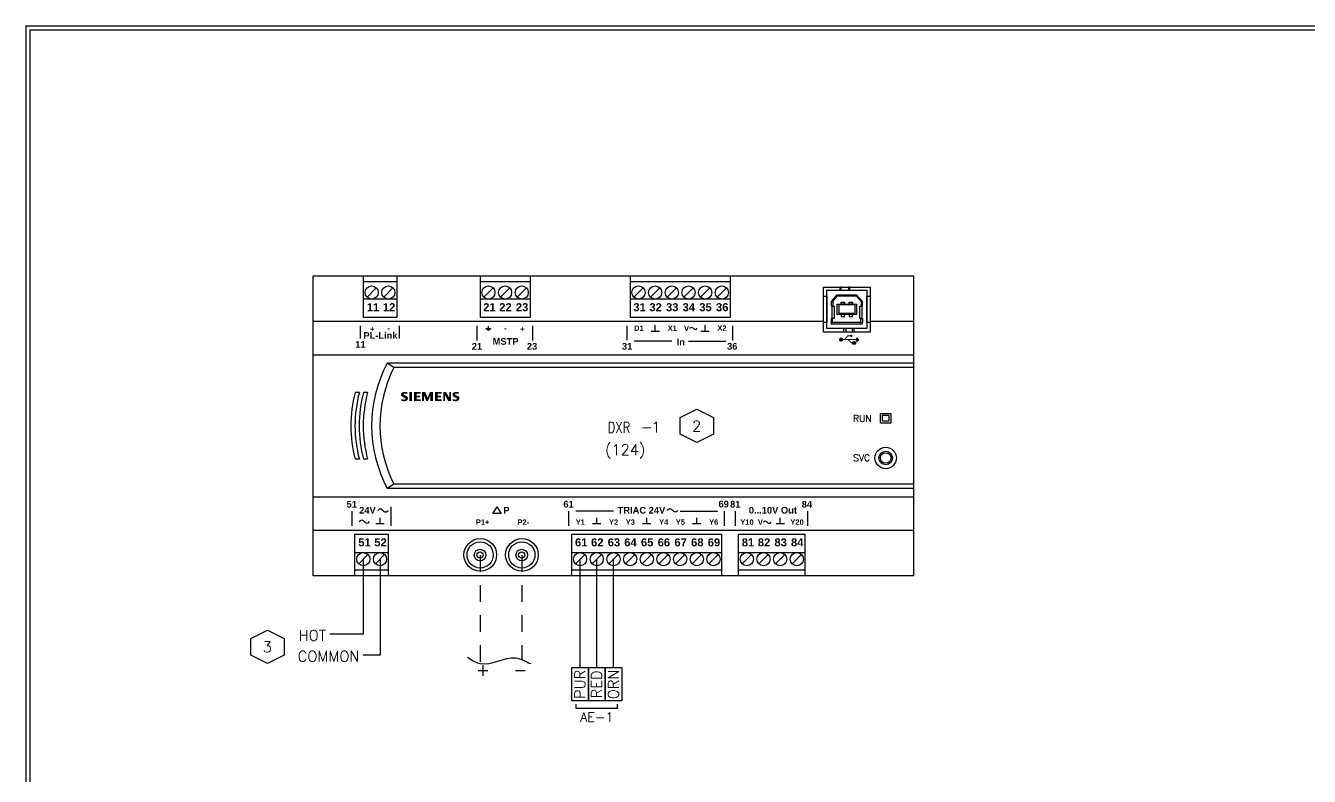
# Model space of a CAD drawing. Extents: x 0 to 15.7, y -1.2 to 10.
# Drawn here: x -0.03 to 9.59, y 4.4 to 10.03 of the extents above; entities that cross this region are included whole.
import ezdxf
from ezdxf.enums import TextEntityAlignment as Align

# ---------------------------------------------------------------- set-up
doc = ezdxf.new("R2010")
doc.units = 0
doc.header["$LTSCALE"] = 0.25
doc.header["$MEASUREMENT"] = 0
doc.linetypes.add('DASHED', pattern=[0.75, 0.5, -0.25])
doc.layers.get('0').update_dxf_attribs({"linetype": 'CONTINUOUS'})
for name, color, linetype in [('ELECTRIC', 1, 'CONTINUOUS'), ('MECHSYS', 7, 'CONTINUOUS'), ('PNEU_DASHED', 3, 'DASHED'), ('TITLE', 7, 'CONTINUOUS'), ('TITLE_TEXT', 7, 'CONTINUOUS')]:
    doc.layers.add(name, color=color, linetype=linetype)
doc.styles.add('ARIAL', font='helv.shx', dxfattribs={"width": 0.8})
doc.styles.get("Standard").update_dxf_attribs({"font": 'simplex'})
doc.styles.add('TITLES', font='helv.shx', dxfattribs={"width": 0.75})
doc.styles.add('TITLES-JOBNO', font='helv.shx', dxfattribs={"width": 0.75})
doc.styles.add('TITLES-JOBTITLE', font='simplex.shx', dxfattribs={"height": 0.06})
doc.styles.add('TITLES-SYS', font='helv.shx', dxfattribs={"width": 0.875})

# ---------------------------------------------------------------- blocks, each defined once
blk = doc.blocks.new('TITLBLKB')
at = {"layer": 'TITLE', "color": 134}
for q in [(15.6562, 10.0312), (-0.0312, -1.125)]:
    blk.add_line((-0.0312, 10.0312), q, dxfattribs=at)
at = {"layer": 'TITLE'}
for q in [(15.625, 10), (0, 0)]:
    blk.add_line((0, 10), q, dxfattribs=at)
at = {"layer": 'MECHSYS', "style": 'TITLES-SYS', "width": 0.875}
blk.add_attdef('REVHISTORY', text='', height=0.15, dxfattribs=at).set_placement((0.25, -0.175), align=Align.MIDDLE_LEFT)
at = {"layer": 'TITLE_TEXT', "style": 'ARIAL'}
for tag, height, p in [('BR_ADD1', 0.0938, (8.5812, -0.183)), ('JOB', 0.1, (10.4067, -0.1589)), ('BR_NAME', 0.0938, (6.1208, -0.7902)), ('BR_DIVISION', 0.0938, (6.1208, -0.942))]:
    blk.add_attdef(tag, text='', height=height, dxfattribs=at).set_placement(p, align=Align.MIDDLE_LEFT)
at = {"layer": 'TITLE_TEXT', "width": 0.75}
for tag, height, style, p in [('JOB_NUMBER', 0.125, 'TITLES-JOBNO', (14.8289, -0.2591)), ('SYSTEM_ID', 0.125, 'TITLES-JOBNO', (14.8289, -0.4351)), ('DWG', 0.4, 'TITLES', (14.8281, -0.9628))]:
    blk.add_attdef(tag, text='', height=height, dxfattribs=dict(at, style=style)).set_placement(p, align=Align.CENTER)
at = {"layer": 'TITLE_TEXT', "style": 'ARIAL'}
for tag, height, flags, p in [('BR_ADD2', 0.0938, 8, (8.5812, -0.3348)), ('LOCATION', 0.1, 4, (10.4067, -0.3824)), ('BR_CITY', 0.0938, 8, (8.5812, -0.4866)), ('BR_COUNTRY', 0.0938, 8, (8.5812, -0.6384)), ('BR_PHONE', 0.0938, 8, (8.5812, -0.7902)), ('BR_FAX', 0.0938, 8, (8.5812, -0.942))]:
    blk.add_attdef(tag, text='', height=height, dxfattribs=dict(at, flags=flags)).set_placement(p, align=Align.MIDDLE_LEFT)
at = {"layer": 'TITLE_TEXT', "style": 'ARIAL', "flags": 4}
for tag, p in [('ENGR', (10.6094, -0.7812)), ('EDATE', (13.5469, -0.7812))]:
    blk.add_attdef(tag, text='', height=0.0938, dxfattribs=at).set_placement(p, align=Align.CENTER)
at = {"layer": 'TITLE_TEXT', "style": 'ARIAL'}
for tag, p in [('DR', (11.2031, -0.7812)), ('CHECK', (11.8438, -0.7812)), ('CDATE', (12.6406, -0.7812))]:
    blk.add_attdef(tag, text='', height=0.0938, dxfattribs=at).set_placement(p, align=Align.CENTER)
at = {"layer": 'TITLE_TEXT', "style": 'TITLES-SYS', "width": 0.875}
blk.add_attdef('SYSTEM', text='', height=0.15, dxfattribs=at).set_placement((10.4067, -0.9688), align=Align.MIDDLE_LEFT)
at = {"layer": 'TITLE_TEXT', "color": 7, "style": 'ARIAL', "width": 0.8, "flags": 8}
for tag, p in [('COPY-DATE', (0.5781, -1.1741)), ('COPY-NAME', (1, -1.1741))]:
    blk.add_attdef(tag, text='', height=0.0625, dxfattribs=at).set_placement(p, align=Align.MIDDLE_LEFT)
at = {"layer": 'TITLE_TEXT', "style": 'TITLES-JOBTITLE', "flags": 4}
blk.add_attdef('FULLDWG', text='', height=0.06, dxfattribs=at).set_placement((15.625, -1.2148), align=Align.RIGHT)
blk = doc.blocks.new('_SYSITAG')
for p, q in [((-0.125, 0.0625), (0, 0.125)), ((0, 0.125), (0.125, 0.0625)), ((-0.125, -0.0625), (-0.125, 0.0625)), ((0.125, 0.0625), (0.125, -0.0625)), ((0, -0.125), (-0.125, -0.0625)), ((0.125, -0.0625), (0, -0.125))]:
    blk.add_line(p, q)
at = {"color": 1}
blk.add_attdef('TERMTAG', text='', height=0.08, dxfattribs=at).set_placement((-0.0013, -0.0018), align=Align.MIDDLE)
blk = doc.blocks.new('*U9')
at = {"color": 134, "linetype": 'Continuous'}
for points in [[(0.757, 3.251), (0.725, 3.245), (0.759, 3.245)], [(0.726, 3.251), (0.725, 3.245), (0.757, 3.251)], [(0.725, 3.245), (0.727, 3.235), (0.759, 3.245)], [(0.73, 3.262), (0.726, 3.251), (0.761, 3.257)], [(0.761, 3.257), (0.726, 3.251), (0.757, 3.251)], [(0.759, 3.245), (0.727, 3.235), (0.768, 3.241)], [(0.768, 3.241), (0.727, 3.235), (0.788, 3.232)], [(0.727, 3.235), (0.733, 3.226), (0.788, 3.232)], [(0.738, 3.27), (0.73, 3.262), (0.774, 3.259)], [(0.73, 3.262), (0.761, 3.257), (0.774, 3.259)], [(0.788, 3.232), (0.733, 3.226), (0.797, 3.227)], [(0.797, 3.227), (0.733, 3.226), (0.806, 3.219)], [(0.733, 3.226), (0.742, 3.219), (0.806, 3.219)], [(0.747, 3.275), (0.738, 3.27), (0.789, 3.258)], [(0.738, 3.27), (0.774, 3.259), (0.786, 3.259)], [(0.738, 3.27), (0.786, 3.259), (0.789, 3.258)], [(0.742, 3.219), (0.75, 3.214), (0.811, 3.21)], [(0.806, 3.219), (0.742, 3.219), (0.811, 3.21)], [(0.792, 3.278), (0.747, 3.275), (0.804, 3.275)], [(0.758, 3.278), (0.747, 3.275), (0.792, 3.278)], [(0.747, 3.275), (0.789, 3.258), (0.801, 3.255)], [(0.747, 3.275), (0.801, 3.255), (0.804, 3.254)], [(0.804, 3.275), (0.747, 3.275), (0.804, 3.254)], [(0.75, 3.214), (0.773, 3.204), (0.811, 3.21)], [(0.78, 3.279), (0.758, 3.278), (0.792, 3.278)], [(0.772, 3.279), (0.758, 3.278), (0.78, 3.279)], [(0.811, 3.21), (0.773, 3.204), (0.813, 3.199)], [(0.861, 3.166), (0.861, 3.277), (0.829, 3.277)], [(0.829, 3.277), (0.829, 3.166), (0.861, 3.166)], [(0.97, 3.257), (0.97, 3.277), (0.887, 3.277)], [(0.887, 3.277), (0.92, 3.257), (0.97, 3.257)], [(0.887, 3.277), (0.887, 3.166), (0.92, 3.257)], [(0.92, 3.257), (0.887, 3.166), (0.92, 3.232)], [(0.92, 3.232), (0.887, 3.166), (0.92, 3.213)], [(0.92, 3.213), (0.887, 3.166), (0.92, 3.187)], [(0.963, 3.232), (0.92, 3.213), (0.963, 3.213)], [(0.92, 3.213), (0.963, 3.232), (0.92, 3.232)], [(0.989, 3.277), (0.989, 3.166), (1.011, 3.239)], [(1.011, 3.239), (1.029, 3.277), (0.989, 3.277)], [(1.011, 3.239), (0.989, 3.166), (1.011, 3.166)], [(1.029, 3.277), (1.011, 3.239), (1.058, 3.209)], [(1.011, 3.239), (1.042, 3.166), (1.058, 3.209)], [(1.058, 3.209), (1.042, 3.166), (1.063, 3.166)], [(1.086, 3.277), (1.058, 3.209), (1.094, 3.239)], [(1.094, 3.239), (1.058, 3.209), (1.063, 3.166)], [(1.094, 3.239), (1.126, 3.277), (1.086, 3.277)], [(1.126, 3.277), (1.094, 3.239), (1.126, 3.166)], [(1.094, 3.239), (1.094, 3.166), (1.126, 3.166)], [(1.233, 3.257), (1.233, 3.277), (1.151, 3.277)], [(1.151, 3.277), (1.183, 3.257), (1.233, 3.257)], [(1.151, 3.277), (1.151, 3.166), (1.183, 3.257)], [(1.183, 3.257), (1.151, 3.166), (1.183, 3.232)], [(1.183, 3.232), (1.151, 3.166), (1.183, 3.213)], [(1.183, 3.213), (1.151, 3.166), (1.183, 3.187)], [(1.227, 3.232), (1.183, 3.213), (1.227, 3.213)], [(1.183, 3.213), (1.227, 3.232), (1.183, 3.232)], [(1.253, 3.277), (1.253, 3.166), (1.276, 3.237)], [(1.276, 3.237), (1.289, 3.277), (1.253, 3.277)], [(1.276, 3.237), (1.253, 3.166), (1.276, 3.166)], [(1.289, 3.277), (1.276, 3.237), (1.329, 3.207)], [(1.276, 3.237), (1.315, 3.166), (1.329, 3.207)], [(1.329, 3.207), (1.35, 3.277), (1.329, 3.277)], [(1.35, 3.277), (1.329, 3.207), (1.35, 3.166)], [(1.373, 3.262), (1.369, 3.251), (1.405, 3.257)], [(1.405, 3.257), (1.369, 3.251), (1.4, 3.251)], [(1.4, 3.251), (1.369, 3.245), (1.401, 3.248)], [(1.369, 3.251), (1.369, 3.245), (1.4, 3.251)], [(1.401, 3.248), (1.369, 3.245), (1.41, 3.241)], [(1.369, 3.245), (1.371, 3.235), (1.41, 3.241)], [(1.41, 3.241), (1.371, 3.235), (1.43, 3.232)], [(1.371, 3.235), (1.376, 3.226), (1.43, 3.232)], [(1.381, 3.27), (1.373, 3.262), (1.418, 3.259)], [(1.373, 3.262), (1.405, 3.257), (1.418, 3.259)], [(1.43, 3.232), (1.376, 3.226), (1.441, 3.226)], [(1.376, 3.226), (1.386, 3.218), (1.441, 3.226)], [(1.39, 3.275), (1.381, 3.27), (1.433, 3.258)], [(1.381, 3.27), (1.418, 3.259), (1.43, 3.258)], [(1.381, 3.27), (1.43, 3.258), (1.433, 3.258)], [(1.441, 3.226), (1.386, 3.218), (1.449, 3.218)], [(1.386, 3.218), (1.393, 3.214), (1.449, 3.218)], [(1.435, 3.278), (1.39, 3.275), (1.447, 3.275)], [(1.401, 3.278), (1.39, 3.275), (1.435, 3.278)], [(1.39, 3.275), (1.433, 3.258), (1.444, 3.255)], [(1.39, 3.275), (1.444, 3.255), (1.447, 3.254)], [(1.447, 3.275), (1.39, 3.275), (1.447, 3.254)], [(1.449, 3.218), (1.393, 3.214), (1.453, 3.211)], [(1.393, 3.214), (1.415, 3.204), (1.453, 3.211)], [(1.423, 3.279), (1.401, 3.278), (1.435, 3.278)], [(1.415, 3.279), (1.401, 3.278), (1.423, 3.279)], [(1.453, 3.211), (1.415, 3.204), (1.455, 3.199)], [(0.728, 3.191), (0.728, 3.168), (0.74, 3.188)], [(0.74, 3.188), (0.728, 3.168), (0.752, 3.185)], [(0.752, 3.185), (0.728, 3.168), (0.762, 3.184)], [(0.762, 3.184), (0.728, 3.168), (0.808, 3.182)], [(0.808, 3.182), (0.728, 3.168), (0.8, 3.173)], [(0.8, 3.173), (0.728, 3.168), (0.798, 3.172)], [(0.798, 3.172), (0.728, 3.168), (0.789, 3.167)], [(0.728, 3.168), (0.74, 3.166), (0.789, 3.167)], [(0.789, 3.167), (0.74, 3.166), (0.777, 3.164)], [(0.74, 3.166), (0.747, 3.165), (0.777, 3.164)], [(0.747, 3.165), (0.76, 3.163), (0.777, 3.164)], [(0.777, 3.164), (0.76, 3.163), (0.764, 3.163)], [(0.766, 3.184), (0.762, 3.184), (0.808, 3.182)], [(0.778, 3.187), (0.766, 3.184), (0.808, 3.182)], [(0.773, 3.204), (0.781, 3.197), (0.813, 3.199)], [(0.782, 3.194), (0.778, 3.187), (0.812, 3.192)], [(0.812, 3.192), (0.778, 3.187), (0.808, 3.182)], [(0.813, 3.199), (0.781, 3.197), (0.812, 3.192)], [(0.781, 3.197), (0.782, 3.194), (0.812, 3.192)], [(0.97, 3.187), (0.887, 3.166), (0.97, 3.166)], [(0.887, 3.166), (0.97, 3.187), (0.92, 3.187)], [(1.235, 3.187), (1.151, 3.166), (1.235, 3.166)], [(1.151, 3.166), (1.235, 3.187), (1.183, 3.187)], [(1.329, 3.207), (1.315, 3.166), (1.35, 3.166)], [(1.37, 3.191), (1.37, 3.168), (1.384, 3.187)], [(1.384, 3.187), (1.37, 3.168), (1.396, 3.185)], [(1.396, 3.185), (1.37, 3.168), (1.405, 3.184)], [(1.405, 3.184), (1.37, 3.168), (1.45, 3.181)], [(1.45, 3.181), (1.37, 3.168), (1.442, 3.173)], [(1.442, 3.173), (1.37, 3.168), (1.432, 3.167)], [(1.442, 3.173), (1.37, 3.168), (1.442, 3.173)], [(1.37, 3.168), (1.381, 3.166), (1.432, 3.167)], [(1.432, 3.167), (1.381, 3.166), (1.421, 3.164)], [(1.381, 3.166), (1.39, 3.165), (1.421, 3.164)], [(1.39, 3.165), (1.403, 3.163), (1.421, 3.164)], [(1.421, 3.164), (1.403, 3.163), (1.407, 3.163)], [(1.408, 3.184), (1.405, 3.184), (1.45, 3.181)], [(1.42, 3.187), (1.408, 3.184), (1.45, 3.181)], [(1.415, 3.204), (1.422, 3.2), (1.455, 3.199)], [(1.424, 3.194), (1.42, 3.187), (1.454, 3.192)], [(1.454, 3.192), (1.42, 3.187), (1.45, 3.181)], [(1.422, 3.2), (1.424, 3.194), (1.455, 3.199)], [(1.455, 3.199), (1.424, 3.194), (1.454, 3.192)]]:
    blk.add_solid(points, dxfattribs=at)
blk = doc.blocks.new('_LINSQB')
for p, q in [((0, 0.125), (-0.027, 0.098)), ((-0.027, 0.027), (0.027, -0.027)), ((0.027, -0.098), (0, -0.125))]:
    blk.add_line(p, q)
for centre, start, end in [((0.008, 0.063), 135, 225), ((-0.008, -0.063), 315, 45)]:
    blk.add_arc(centre, 0.05, start, end)
blk = doc.blocks.new('DXR2.M12P_VVB')
h = blk.add_hatch(color=7)
h.dxf.hatch_style = 1
h.paths.add_polyline_path([(4.0638, 1.7557), (4.0454, 1.7557), (4.0454, 1.7377), (4.0638, 1.7377)])
h = blk.add_hatch(color=7)
h.dxf.hatch_style = 1
h.paths.add_polyline_path([(4.0738, 1.7853), (4.0738, 1.7713), (4.0738, 1.7581), (4.0894, 1.7706)])
for p, q in [((0.375, 2.25), (0.375, 1.9375)), ((0.625, 2.25), (0.625, 1.9375)), ((1.25, 2.25), (1.25, 1.9375)), ((1.625, 2.25), (1.625, 1.9375)), ((2.375, 2.25), (2.375, 1.9375)), ((3.125, 2.25), (3.125, 1.9375)), ((0.625, 2.2055), (0.375, 2.2055)), ((0.4722, 2.1599), (0.4028, 2.0901)), ((0.5972, 2.1599), (0.5278, 2.0901)), ((1.625, 2.2055), (1.25, 2.2055)), ((1.3472, 2.1599), (1.2778, 2.0901)), ((1.4722, 2.1599), (1.4028, 2.0901)), ((1.5972, 2.1599), (1.5278, 2.0901)), ((3.125, 2.2055), (2.375, 2.2055)), ((2.4722, 2.1599), (2.4028, 2.0901)), ((2.5972, 2.1599), (2.5278, 2.0901)), ((2.7222, 2.1599), (2.6528, 2.0901)), ((2.8472, 2.1599), (2.7778, 2.0901)), ((2.9722, 2.1599), (2.9028, 2.0901)), ((3.0972, 2.1599), (3.0278, 2.0901)), ((0.625, 2.0758), (0.375, 2.0758)), ((1.625, 2.0758), (1.25, 2.0758)), ((3.125, 2.0758), (2.375, 2.0758)), ((3.8838, 2.0574), (3.9283, 2.1067)), ((3.8938, 2.0574), (3.9283, 2.0968)), ((4.116, 2.0571), (4.0716, 2.1067)), ((4.0716, 2.0968), (4.1061, 2.0571)), ((0.625, 1.9375), (0.375, 1.9375)), ((1.625, 1.9375), (1.25, 1.9375)), ((3.125, 1.9375), (2.375, 1.9375)), ((3.8243, 1.9063), (0, 1.9063)), ((0.3531, 1.7805), (0.3531, 1.875)), ((0.645, 1.7796), (0.645, 1.8749)), ((1.2281, 1.7655), (1.2281, 1.875)), ((1.2943, 1.8537), (1.3306, 1.8537)), ((1.3124, 1.8395), (1.2943, 1.8537)), ((1.3124, 1.8537), (1.3124, 1.8732)), ((1.3306, 1.8537), (1.3124, 1.8395)), ((1.645, 1.7658), (1.645, 1.875)), ((2.3531, 1.7665), (2.3531, 1.875)), ((2.5328, 1.8352), (2.5953, 1.8352)), ((2.564, 1.8352), (2.564, 1.8785)), ((2.906, 1.8352), (2.9685, 1.8352)), ((2.9373, 1.8352), (2.9373, 1.8785)), ((3.145, 1.7653), (3.145, 1.875)), ((4.5, 1.9063), (4.1747, 1.9063)), ((2.6875, 1.7599), (2.4062, 1.7599)), ((2.8125, 1.7599), (3.0937, 1.7599)), ((0, 1.6563), (4.5, 1.6563)), ((4.5, 1.5938), (0.5544, 1.5943)), ((0.6039, 1.5616), (0.5544, 1.5943)), ((4.5, 1.5625), (0.6039, 1.5616)), ((0.3452, 1.3746), (0.314, 1.3746)), ((0.4073, 1.3751), (0.3765, 1.3746)), ((0.3453, 0.875), (0.3141, 0.875)), ((0.4073, 0.875), (0.3766, 0.875)), ((0.6044, 0.6875), (0.5543, 0.6561)), ((4.5, 0.6875), (0.6044, 0.6875)), ((0, 0.5938), (4.5, 0.5938)), ((4.5, 0.6563), (0.5543, 0.6561)), ((0.2906, 0.3755), (0.2906, 0.4855)), ((0.5825, 0.3755), (0.5825, 0.5183)), ((1.3454, 0.4686), (1.3775, 0.518)), ((1.377, 0.5188), (1.4084, 0.4686)), ((1.9156, 0.3755), (1.9156, 0.4846)), ((2.25, 0.4858), (1.9687, 0.4858)), ((2.75, 0.4858), (3.0312, 0.4858)), ((3.0825, 0.3755), (3.0825, 0.4857)), ((3.1656, 0.3755), (3.1656, 0.485)), ((3.7075, 0.3755), (3.7075, 0.4846)), ((0.4687, 0.3921), (0.5312, 0.3921)), ((0.5, 0.3921), (0.5, 0.4353)), ((1.4084, 0.4686), (1.3454, 0.4686)), ((2.0937, 0.3921), (2.1562, 0.3921)), ((2.125, 0.3921), (2.125, 0.4353)), ((2.4687, 0.3921), (2.5312, 0.3921)), ((2.5, 0.3921), (2.5, 0.4353)), ((2.8437, 0.3921), (2.9062, 0.3921)), ((2.875, 0.3921), (2.875, 0.4353)), ((3.4687, 0.3921), (3.5312, 0.3921)), ((3.5, 0.3921), (3.5, 0.4353)), ((0, 0.3437), (4.5, 0.3437)), ((0.3125, 0.3125), (0.5625, 0.3125)), ((0.3125, 0), (0.3125, 0.3125)), ((0.5625, 0), (0.5625, 0.3125)), ((1.9375, 0.3125), (3.0625, 0.3125)), ((1.9375, 0), (1.9375, 0.3125)), ((3.0625, 0), (3.0625, 0.3125)), ((3.1875, 0.3125), (3.6875, 0.3125)), ((3.1875, 0), (3.1875, 0.3125)), ((3.6875, 0), (3.6875, 0.3125)), ((0.3125, 0.1742), (0.5625, 0.1742)), ((0.4097, 0.1599), (0.3403, 0.0901)), ((0.5347, 0.1599), (0.4653, 0.0901)), ((1.9375, 0.1742), (3.0625, 0.1742)), ((2.0347, 0.1599), (1.9653, 0.0901)), ((2.1597, 0.1599), (2.0903, 0.0901)), ((2.2847, 0.1599), (2.2153, 0.0901)), ((2.4097, 0.1599), (2.3403, 0.0901)), ((2.5347, 0.1599), (2.4653, 0.0901)), ((2.6597, 0.1599), (2.5903, 0.0901)), ((2.7847, 0.1599), (2.7153, 0.0901)), ((2.9097, 0.1599), (2.8403, 0.0901)), ((3.0347, 0.1599), (2.9653, 0.0901)), ((3.1875, 0.1742), (3.6875, 0.1742)), ((3.2847, 0.1599), (3.2153, 0.0901)), ((3.4097, 0.1599), (3.3403, 0.0901)), ((3.5347, 0.1599), (3.4653, 0.0901)), ((3.6597, 0.1599), (3.5903, 0.0901)), ((0.3125, 0.0445), (0.5625, 0.0445)), ((1.9375, 0.0445), (3.0625, 0.0445)), ((3.1875, 0.0445), (3.6875, 0.0445))]:
    blk.add_line(p, q)
at = {"color": 7}
for p, q in [((4.0738, 1.7853), (4.0894, 1.7706)), ((4.0738, 1.7713), (4.0738, 1.7853)), ((4.0738, 1.7581), (4.0738, 1.7713)), ((4.0894, 1.7706), (4.0738, 1.7581))]:
    blk.add_line(p, q, dxfattribs=at)
for points in [[(0, 2.25), (4.5, 2.25), (4.5, 0), (0, 0)], [(3.8243, 2.1653), (4.1747, 2.1653), (4.1747, 1.8283), (3.8243, 1.8283)], [(3.849, 2.1414), (4.1507, 2.1414), (4.1507, 1.8551), (3.849, 1.8551)], [(3.948, 2.1414), (3.9577, 2.1414), (3.9577, 2.1653), (3.948, 2.1653)], [(4.0123, 2.1414), (4.0225, 2.1414), (4.0225, 2.1653), (4.0123, 2.1653)], [(3.8243, 2.0967), (3.849, 2.0967), (3.849, 1.8999), (3.8243, 1.8999)], [(3.8938, 2.0229), (3.8838, 2.0229), (3.8838, 2.0574), (3.8938, 2.0574)], [(3.8888, 2.0229), (3.9036, 2.0229), (3.9036, 1.9299), (3.8888, 1.9299)], [(3.9282, 2.0381), (4.0715, 2.0381), (4.0715, 1.9594), (3.9282, 1.9594)], [(3.9283, 2.1067), (4.0716, 2.1067), (4.0716, 2.0968), (3.9283, 2.0968)], [(3.9384, 1.969), (4.0616, 1.969), (4.0616, 2.031), (3.9384, 2.031)], [(3.9582, 2.0522), (3.9829, 2.0522), (3.9829, 2.0381), (3.9582, 2.0381)], [(4.0175, 2.0522), (4.0425, 2.0522), (4.0425, 2.0381), (4.0175, 2.0381)], [(4.0968, 2.0227), (4.1114, 2.0227), (4.1114, 1.9296), (4.0968, 1.9296)], [(4.1061, 2.0227), (4.116, 2.0227), (4.116, 2.0571), (4.1061, 2.0571)], [(4.1507, 2.0972), (4.1747, 2.0972), (4.1747, 1.9), (4.1507, 1.9)], [(3.8934, 1.9299), (3.8831, 1.9299), (3.8831, 1.8902), (3.8934, 1.8902)], [(3.9582, 1.9443), (3.9829, 1.9443), (3.9829, 1.9594), (3.9582, 1.9594)], [(4.0174, 1.9443), (4.0426, 1.9443), (4.0426, 1.9594), (4.0174, 1.9594)], [(4.1164, 1.8996), (4.1058, 1.8996), (4.1058, 1.9296), (4.1164, 1.9296)], [(3.8934, 1.8902), (4.1164, 1.8902), (4.1164, 1.8996), (3.8934, 1.8996)], [(3.9774, 1.8551), (3.9925, 1.8551), (3.9925, 1.8283), (3.9774, 1.8283)], [(4.0416, 1.8551), (4.0519, 1.8551), (4.0519, 1.8283), (4.0416, 1.8283)], [(4.2519, 1.2187), (4.3302, 1.2187), (4.3302, 1.1452), (4.2519, 1.1452)], [(4.2667, 1.2052), (4.315, 1.2052), (4.315, 1.1595), (4.2667, 1.1595)]]:
    blk.add_lwpolyline(points, close=True)
for points, const_width in [([(3.9487, 1.7713, 1), (3.9637, 1.7713, 1)], 0.015), ([(4.0284, 1.7992, 1), (4.0374, 1.7992, 1)], 0.009)]:
    blk.add_lwpolyline(points, format="xyb", close=True, dxfattribs=dict(at, const_width=const_width))
at = {"color": 7, "const_width": 0.0075}
for points in [[(3.9562, 1.7713), (4.074, 1.7713)], [(3.9841, 1.7707), (4.006, 1.7992), (4.0329, 1.7992)], [(4.009, 1.7712), (4.035, 1.7463), (4.0523, 1.7463)]]:
    blk.add_lwpolyline(points, dxfattribs=at)
at = {"color": 7}
blk.add_lwpolyline([(4.0454, 1.7557), (4.0638, 1.7557), (4.0638, 1.7377), (4.0454, 1.7377)], close=True, dxfattribs=at)
for centre, radius in [((0.4375, 2.125), 0.0492), ((0.5625, 2.125), 0.0492), ((1.3125, 2.125), 0.0492), ((1.4375, 2.125), 0.0492), ((1.5625, 2.125), 0.0492), ((2.4375, 2.125), 0.0492), ((2.5625, 2.125), 0.0492), ((2.6875, 2.125), 0.0492), ((2.8125, 2.125), 0.0492), ((2.9375, 2.125), 0.0492), ((3.0625, 2.125), 0.0492), ((4.2911, 0.884), 0.0805), ((4.2911, 0.884), 0.0506), ((4.2911, 0.884), 0.0397), ((1.2518, 0.1573), 0.1226), ((1.2507, 0.1573), 0.0983), ((1.25, 0.1563), 0.0436), ((1.5643, 0.1573), 0.1226), ((1.5632, 0.1573), 0.0983), ((1.5625, 0.1563), 0.0436), ((0.375, 0.125), 0.0492), ((0.5, 0.125), 0.0492), ((1.25, 0.1563), 0.0234), ((1.5625, 0.1563), 0.0234), ((2, 0.125), 0.0492), ((2.125, 0.125), 0.0492), ((2.25, 0.125), 0.0492), ((2.375, 0.125), 0.0492), ((2.5, 0.125), 0.0492), ((2.625, 0.125), 0.0492), ((2.75, 0.125), 0.0492), ((2.875, 0.125), 0.0492), ((3, 0.125), 0.0492), ((3.25, 0.125), 0.0492), ((3.375, 0.125), 0.0492), ((3.5, 0.125), 0.0492), ((3.625, 0.125), 0.0492)]:
    blk.add_circle(centre, radius)
for centre, radius, start, end in [((1.4375, 1.125), 1, 152.0137, 207.9637), ((1.4687, 1.125), 0.9688, 153.2153, 206.84721), ((1.25, 1.125), 0.9688, 165.04066, 194.95744), ((1.2812, 1.125), 0.9688, 165.04066, 194.95744), ((1.3125, 1.125), 0.9688, 165.04066, 194.95744), ((1.3432, 1.125), 0.9688, 165.04066, 194.95744)]:
    blk.add_arc(centre, radius, start, end)
at = {"rotation": 90}
for p, xscale, yscale, zscale in [((2.8495, 1.8561), -0.234375, 0.234375, 0.234375), ((0.5218, 0.4902), -0.3125, 0.3125, 0.3125), ((2.6946, 0.4912), -0.3125, 0.3125, 0.3125), ((0.3833, 0.4066), -0.3125, 0.3125, 0.3125), ((3.4034, 0.4017), -0.234375, 0.234375, 0.234375)]:
    blk.add_blockref('_LINSQB', p, dxfattribs=dict(at, xscale=xscale, yscale=yscale, zscale=zscale))
at = {"layer": 'MECHSYS', "color": 7, "linetype": 'Continuous', "xscale": 0.6, "yscale": 0.6, "zscale": 0.6}
blk.add_blockref('*U9', (0.2221, -0.5885), dxfattribs=at)
at = {"attachment_point": 1}
for s, width, gutter_width, heights, insert, char_height in [('\\pi0.02601;{\\fArial|b1|i0|c0|p34;11}', 0.125, 0.4688, [0.125], (0.375, 2.0445), 0.06), ('\\pi0.02601;{\\fArial|b1|i0|c0|p34;11}', 0.125, 0.4688, [0.125], (0.375, 2.0445), 0.06), ('\\pi0.02131;{\\fArial|b1|i0|c0|p34;12}', 0.125, 0.4688, [0.125], (0.5, 2.0445), 0.06), ('\\pi0.02131;{\\fArial|b1|i0|c0|p34;12}', 0.125, 0.4688, [0.125], (0.5, 2.0445), 0.06), ('\\pi0.02374;{\\fArial|b1|i0|c0|p34;21}', 0.125, 0.4688, [0.125], (1.25, 2.0445), 0.06), ('\\pi0.01903;{\\fArial|b1|i0|c0|p34;22}', 0.125, 0.4688, [0.125], (1.375, 2.0445), 0.06), ('\\pi0.01873;{\\fArial|b1|i0|c0|p34;23}', 0.125, 0.4688, [0.125], (1.5, 2.0445), 0.06), ('\\pi0.02427;{\\fArial|b1|i0|c0|p34;31}', 0.125, 0.4688, [0.125], (2.375, 2.0445), 0.06), ('\\pi0.02427;{\\fArial|b1|i0|c0|p34;31}', 0.125, 0.4688, [0.125], (2.375, 2.0445), 0.06), ('\\pi0.01957;{\\fArial|b1|i0|c0|p34;32}', 0.125, 0.4688, [0.125], (2.5, 2.0445), 0.06), ('\\pi0.01957;{\\fArial|b1|i0|c0|p34;32}', 0.125, 0.4688, [0.125], (2.5, 2.0445), 0.06), ('\\pi0.01926;{\\fArial|b1|i0|c0|p34;33}', 0.125, 0.4688, [0.125], (2.625, 2.0445), 0.06), ('\\pi0.01926;{\\fArial|b1|i0|c0|p34;33}', 0.125, 0.4688, [0.125], (2.625, 2.0445), 0.06), ('\\pi0.01842;{\\fArial|b1|i0|c0|p34;34}', 0.125, 0.4688, [0.125], (2.75, 2.0445), 0.06), ('\\pi0.01842;{\\fArial|b1|i0|c0|p34;34}', 0.125, 0.4688, [0.125], (2.75, 2.0445), 0.06), ('\\pi0.01873;{\\fArial|b1|i0|c0|p34;35}', 0.125, 0.4688, [0.125], (2.875, 2.0445), 0.06), ('\\pi0.01873;{\\fArial|b1|i0|c0|p34;35}', 0.125, 0.4688, [0.125], (2.875, 2.0445), 0.06), ('\\pi0.01895;{\\fArial|b1|i0|c0|p34;36}', 0.125, 0.4688, [0.125], (3, 2.0445), 0.06), ('\\pi0.01895;{\\fArial|b1|i0|c0|p34;36}', 0.125, 0.4688, [0.125], (3, 2.0445), 0.06), ('\\pi0.03209;{\\fArial|b1|i0|c0|p34;11}', 0.125, 0.4688, [2.775557561562891e-17], (0.2829, 1.7608), 0.05), ('\\pi0.03209;{\\fArial|b1|i0|c0|p34;11}', 0.125, 0.4688, [2.775557561562891e-17], (0.2829, 1.7608), 0.05), ('\\pi0.0302;{\\fArial|b1|i0|c0|p34;21}', 0.125, 0.4688, [2.775557561562891e-17], (1.1579, 1.7459), 0.05), ('\\pi0.02602;{\\fArial|b1|i0|c0|p34;23}', 0.125, 0.4688, [2.775557561562891e-17], (1.5748, 1.7462), 0.05), ('\\pi0.03064;{\\fArial|b1|i0|c0|p34;31}', 0.125, 0.4688, [2.775557561562891e-17], (2.2829, 1.7462), 0.05), ('\\pi0.03064;{\\fArial|b1|i0|c0|p34;31}', 0.125, 0.4688, [2.775557561562891e-17], (2.2829, 1.7462), 0.05), ('\\pi0.02621;{\\fArial|b1|i0|c0|p34;36}', 0.125, 0.4688, [2.775557561562891e-17], (3.0756, 1.7462), 0.05), ('\\pi0.02621;{\\fArial|b1|i0|c0|p34;36}', 0.125, 0.4688, [2.775557561562891e-17], (3.0756, 1.7462), 0.05), ('RUN', 0.34375, 0.25, [0], (4.0469, 1.2059), 0.05), ('SVC', 0.34375, 0.25, [0], (4.0469, 0.9098), 0.05), ('\\pi0.03088;{\\fArial|b1|i0|c0|p34;51}', 0.125, 0.4688, [0.125], (0.2187, 0.5625), 0.05), ('\\pi0.03088;{\\fArial|b1|i0|c0|p34;51}', 0.125, 0.4688, [0.125], (0.2187, 0.5625), 0.05), ('\\pi0.03082;{\\fArial|b1|i0|c0|p34;61}', 0.125, 0.4688, [0.125], (1.8437, 0.5625), 0.05), ('\\pi0.02676;{\\fArial|b1|i0|c0|p34;69}', 0.125, 0.4688, [0.125], (3.0106, 0.5636), 0.05), ('\\pi0.03075;{\\fArial|b1|i0|c0|p34;81}', 0.125, 0.4688, [0.125], (3.0937, 0.5625), 0.05), ('\\pi0.02587;{\\fArial|b1|i0|c0|p34;84}', 0.125, 0.4688, [0.125], (3.6356, 0.5621), 0.05), ('\\pi0.02456;{\\fArial|b1|i0|c0|p34;51}', 0.125, 0.4688, [0.125], (0.3125, 0.2813), 0.06), ('\\pi0.02456;{\\fArial|b1|i0|c0|p34;51}', 0.125, 0.4688, [0.125], (0.3125, 0.2813), 0.06), ('\\pi0.01985;{\\fArial|b1|i0|c0|p34;52}', 0.125, 0.4688, [0.125], (0.4375, 0.2813), 0.06), ('\\pi0.01985;{\\fArial|b1|i0|c0|p34;52}', 0.125, 0.4688, [0.125], (0.4375, 0.2813), 0.06), ('\\pi0.02448;{\\fArial|b1|i0|c0|p34;61}', 0.125, 0.4688, [0.125], (1.9375, 0.2813), 0.06), ('\\pi0.01977;{\\fArial|b1|i0|c0|p34;62}', 0.125, 0.4688, [0.125], (2.0625, 0.2813), 0.06), ('\\pi0.01946;{\\fArial|b1|i0|c0|p34;63}', 0.125, 0.4688, [0.125], (2.1875, 0.2813), 0.06), ('\\pi0.01863;{\\fArial|b1|i0|c0|p34;64}', 0.125, 0.4688, [0.125], (2.3125, 0.2813), 0.06), ('\\pi0.01893;{\\fArial|b1|i0|c0|p34;65}', 0.125, 0.4688, [0.125], (2.4375, 0.2813), 0.06), ('\\pi0.01916;{\\fArial|b1|i0|c0|p34;66}', 0.125, 0.4688, [0.125], (2.5625, 0.2813), 0.06), ('\\pi0.01953;{\\fArial|b1|i0|c0|p34;67}', 0.125, 0.4688, [0.125], (2.6875, 0.2813), 0.06), ('\\pi0.01955;{\\fArial|b1|i0|c0|p34;68}', 0.125, 0.4688, [0.125], (2.8125, 0.2813), 0.06), ('\\pi0.01961;{\\fArial|b1|i0|c0|p34;69}', 0.125, 0.4688, [0.125], (2.9375, 0.2813), 0.06), ('\\pi0.0244;{\\fArial|b1|i0|c0|p34;81}', 0.125, 0.4688, [0.125], (3.1875, 0.2813), 0.06), ('\\pi0.0244;{\\fArial|b1|i0|c0|p34;81}', 0.125, 0.4688, [0.125], (3.1875, 0.2813), 0.06), ('\\pi0.01969;{\\fArial|b1|i0|c0|p34;82}', 0.125, 0.4688, [0.125], (3.3125, 0.2813), 0.06), ('\\pi0.01969;{\\fArial|b1|i0|c0|p34;82}', 0.125, 0.4688, [0.125], (3.3125, 0.2813), 0.06), ('\\pi0.01938;{\\fArial|b1|i0|c0|p34;83}', 0.125, 0.4688, [0.125], (3.4375, 0.2813), 0.06), ('\\pi0.01938;{\\fArial|b1|i0|c0|p34;83}', 0.125, 0.4688, [0.125], (3.4375, 0.2813), 0.06), ('\\pi0.01854;{\\fArial|b1|i0|c0|p34;84}', 0.125, 0.4688, [0.125], (3.5625, 0.2813), 0.06), ('\\pi0.01854;{\\fArial|b1|i0|c0|p34;84}', 0.125, 0.4688, [0.125], (3.5625, 0.2813), 0.06)]:
    blk.add_mtext_dynamic_manual_height_columns(s, width=width, gutter_width=gutter_width, heights=heights, dxfattribs=dict(at, insert=insert, char_height=char_height))
for s, insert, char_height in [('\\pi-0.12517;{\\fArial|b1|i0|c0|p34;PL-Link}', (0.5003, 1.8273), 0.05), ('\\pi-0.01398;{\\fArial|b1|i0|c0|p34;+}', (0.4396, 1.8707), 0.04), ('\\pi-0.00753;{\\fArial|b1|i0|c0|p34;-}', (0.5625, 1.877), 0.04), ('\\pi-0.00753;{\\fArial|b1|i0|c0|p34;-}', (1.4375, 1.877), 0.04), ('\\pi-0.01398;{\\fArial|b1|i0|c0|p34;+}', (1.5646, 1.8707), 0.04), ('{\\fArial|b1|i0|c0|p34;D1}', (2.4048, 1.8769), 0.04), ('{\\fArial|b1|i0|c0|p34;X1}', (2.657, 1.8769), 0.04), ('{\\fArial|b1|i0|c0|p34;V}', (2.7794, 1.8754), 0.04), ('{\\fArial|b1|i0|c0|p34;X2}', (3.0292, 1.8779), 0.04), ('\\pi-0.09294;{\\fArial|b1|i0|c0|p34;MSTP}', (1.4375, 1.7827), 0.05), ('\\pi-0.0263;{\\fArial|b1|i0|c0|p34;In}', (2.75, 1.7783), 0.05), ('{\\fArial|b1|i0|c0|p34;24V}', (0.3437, 0.5171), 0.05), ('{\\fArial|b1|i0|c0|p34;P}', (1.4245, 0.5171), 0.05), ('\\pi-0.17776;{\\fArial|b1|i0|c0|p34;TRIAC 24V}', (2.4591, 0.5171), 0.05), ('\\pi-0.17862;{\\fArial|b1|i0|c0|p34;0...10V Out}', (3.4433, 0.5171), 0.05), ('{\\fArial|b1|i0|c0|p34;P1+}', (1.2187, 0.4233), 0.04), ('{\\fArial|b1|i0|c0|p34;P2-}', (1.5312, 0.4233), 0.04), ('{\\fArial|b1|i0|c0|p34;Y1}', (1.9674, 0.4233), 0.04), ('{\\fArial|b1|i0|c0|p34;Y2}', (2.2174, 0.4233), 0.04), ('{\\fArial|b1|i0|c0|p34;Y3}', (2.3424, 0.4233), 0.04), ('{\\fArial|b1|i0|c0|p34;Y4}', (2.5924, 0.4233), 0.04), ('{\\fArial|b1|i0|c0|p34;Y5}', (2.7174, 0.4233), 0.04), ('{\\fArial|b1|i0|c0|p34;Y6}', (2.9674, 0.4233), 0.04), ('\\pi-0.04834;{\\fArial|b1|i0|c0|p34;Y10}', (3.25, 0.4233), 0.04), ('{\\fArial|b1|i0|c0|p34;V}', (3.3331, 0.4233), 0.04), ('\\pi-0.04834;{\\fArial|b1|i0|c0|p34;Y20}', (3.625, 0.4233), 0.04)]:
    blk.add_mtext(s, dxfattribs=dict(at, insert=insert, char_height=char_height))
at = {"insert": (1.9375, 0.3135), "char_height": 0.001, "width": 0.010324, "attachment_point": 1}
blk.add_mtext('DXR2.M11/FCB\\P', dxfattribs=at)
blk.add_mtext('DXR2.M11/FCB\\P', dxfattribs=at)
for tag, p, height, flags in [('C1', (2.0312, 1.3903), 0.001, 9), ('PARTNO', (2.268, 1.1953), 0.08, 9), ('R', (2.1286, 1.0763), 0.08, 8), ('C2', (3.0347, 1.0625), 0.001, 9)]:
    blk.add_attdef(tag, p, '', height=height, dxfattribs=dict(flags=flags))
at = {"color": 1}
blk.add_attdef('NNN', (2.5348, 1.0756), '', height=0.08, dxfattribs=at)
at = {"color": 6, "flags": 8}
blk.add_attdef('QTY', (2.7748, 1.0753), '', height=0.08, dxfattribs=at)
at = {"color": 1, "linetype": 'DASHED', "width": 0.8, "flags": 8}
blk.add_attdef('CS', (2.2066, 1.0736), '', height=0.08, dxfattribs=at)
at = {"color": 1, "flags": 8}
blk.add_attdef('-', (2.4548, 1.0753), '', height=0.08, dxfattribs=at)
blk = doc.blocks.new('_SYSETAG')
at = {"color": 1}
for p, q in [((-0.125, 0.0625), (0.125, 0.0625)), ((-0.125, -0.0625), (-0.125, 0.0625)), ((0.125, 0.0625), (0.125, -0.0625)), ((0.125, -0.0625), (-0.125, -0.0625))]:
    blk.add_line(p, q, dxfattribs=at)
blk.add_attdef('TERMTAG', text='', height=0.08, dxfattribs=at).set_placement((-0.0012, 0.0008), align=Align.MIDDLE)

msp = doc.modelspace()

# ---------------------------------------------------------------- linework, layer by layer
at = {"layer": 'ELECTRIC'}
for p, q in [((2.5, 6.0312), (2.5, 5.4687)), ((2.625, 6.0312), (2.625, 5.3125)), ((2.5, 5.4687), (2.25, 5.4687)), ((2.625, 5.3125), (2.5, 5.3125))]:
    msp.add_line(p, q, dxfattribs=at)
at = {"layer": 'MECHSYS', "color": 1}
for p, q in [((4.125, 5.2188), (4.125, 6.0314)), ((4.25, 5.2188), (4.25, 6.0314)), ((4.375, 5.2188), (4.375, 6.0314))]:
    msp.add_line(p, q, dxfattribs=at)
at = {"layer": 'MECHSYS'}
for p, q in [((4.0937, 4.945), (4.0937, 4.9138)), ((4.0937, 4.9138), (4.4062, 4.9138)), ((4.4062, 4.9138), (4.4062, 4.945))]:
    msp.add_line(p, q, dxfattribs=at)
msp.add_spline([(3.2812, 5.2957), (3.375, 5.2489), (3.6429, 5.2914), (3.7522, 5.2482)], degree=3, dxfattribs=at)
at = {"layer": 'PNEU_DASHED'}
for p, q in [((3.375, 6.0625), (3.375, 5.25)), ((3.6875, 6.0625), (3.6875, 5.2812))]:
    msp.add_line(p, q, dxfattribs=at)

# ---------------------------------------------------------------- block references
at = {"layer": 'MECHSYS'}
msp.add_blockref('TITLBLKB', (0, 0), dxfattribs=at)
ref = msp.add_blockref('DXR2.M12P_VVB', (2.125, 5.9062), dxfattribs=at)
ref.add_attrib('CS', 'DXR', (4.3316, 6.9799), dxfattribs={"layer": '0', "color": 1, "linetype": 'DASHED', "height": 0.08, "width": 0.8, "flags": 8})
ref.add_attrib('-', '-', (4.5798, 6.9816), dxfattribs={"layer": '0', "color": 1, "height": 0.08, "flags": 8})
ref.add_attrib('NNN', '1', (4.6598, 6.9818), dxfattribs={"layer": '0', "color": 1, "height": 0.08})
ref.add_attrib('QTY', '(124)', (4.3125, 6.8125), dxfattribs={"layer": '0', "color": 6, "height": 0.08, "flags": 8})
for p, values in [((5, 7.0312), {'TERMTAG': '2'}), ((1.7812, 5.375), {'TERMTAG': '3'})]:
    msp.add_blockref('_SYSITAG', p, dxfattribs=at).add_auto_attribs(values)
at = {"layer": 'MECHSYS', "rotation": 90}
for p, values in [((4.125, 5.0938), {'TERMTAG': 'PUR'}), ((4.25, 5.0938), {'TERMTAG': 'RED'}), ((4.375, 5.0938), {'TERMTAG': 'ORN'})]:
    msp.add_blockref('_SYSETAG', p, dxfattribs=at).add_auto_attribs(values)

# ---------------------------------------------------------------- texts
at = {"layer": 'MECHSYS', "color": 1, "char_height": 0.08, "width": 0.75, "attachment_point": 1}
for s, insert in [('\\pi0.26452;{\\C0;HOT}', (1.75, 5.5)), ('\\pi0.1331;{\\C0;COMMON}', (1.875, 5.3437))]:
    msp.add_mtext(s, dxfattribs=dict(at, insert=insert))
at = {"layer": 'MECHSYS', "attachment_point": 1}
for s, width, insert, char_height in [('+', 0.3125, (3.3438, 5.25), 0.0938), ('-', 0.15625, (3.625, 5.25), 0.0938), ('AE-1', 0.3125, (4.125, 4.8825), 0.07)]:
    msp.add_mtext_dynamic_manual_height_columns(s, width=width, gutter_width=0.4688, heights=[0], dxfattribs=dict(at, insert=insert, char_height=char_height))

doc.saveas('drawing.dxf')
